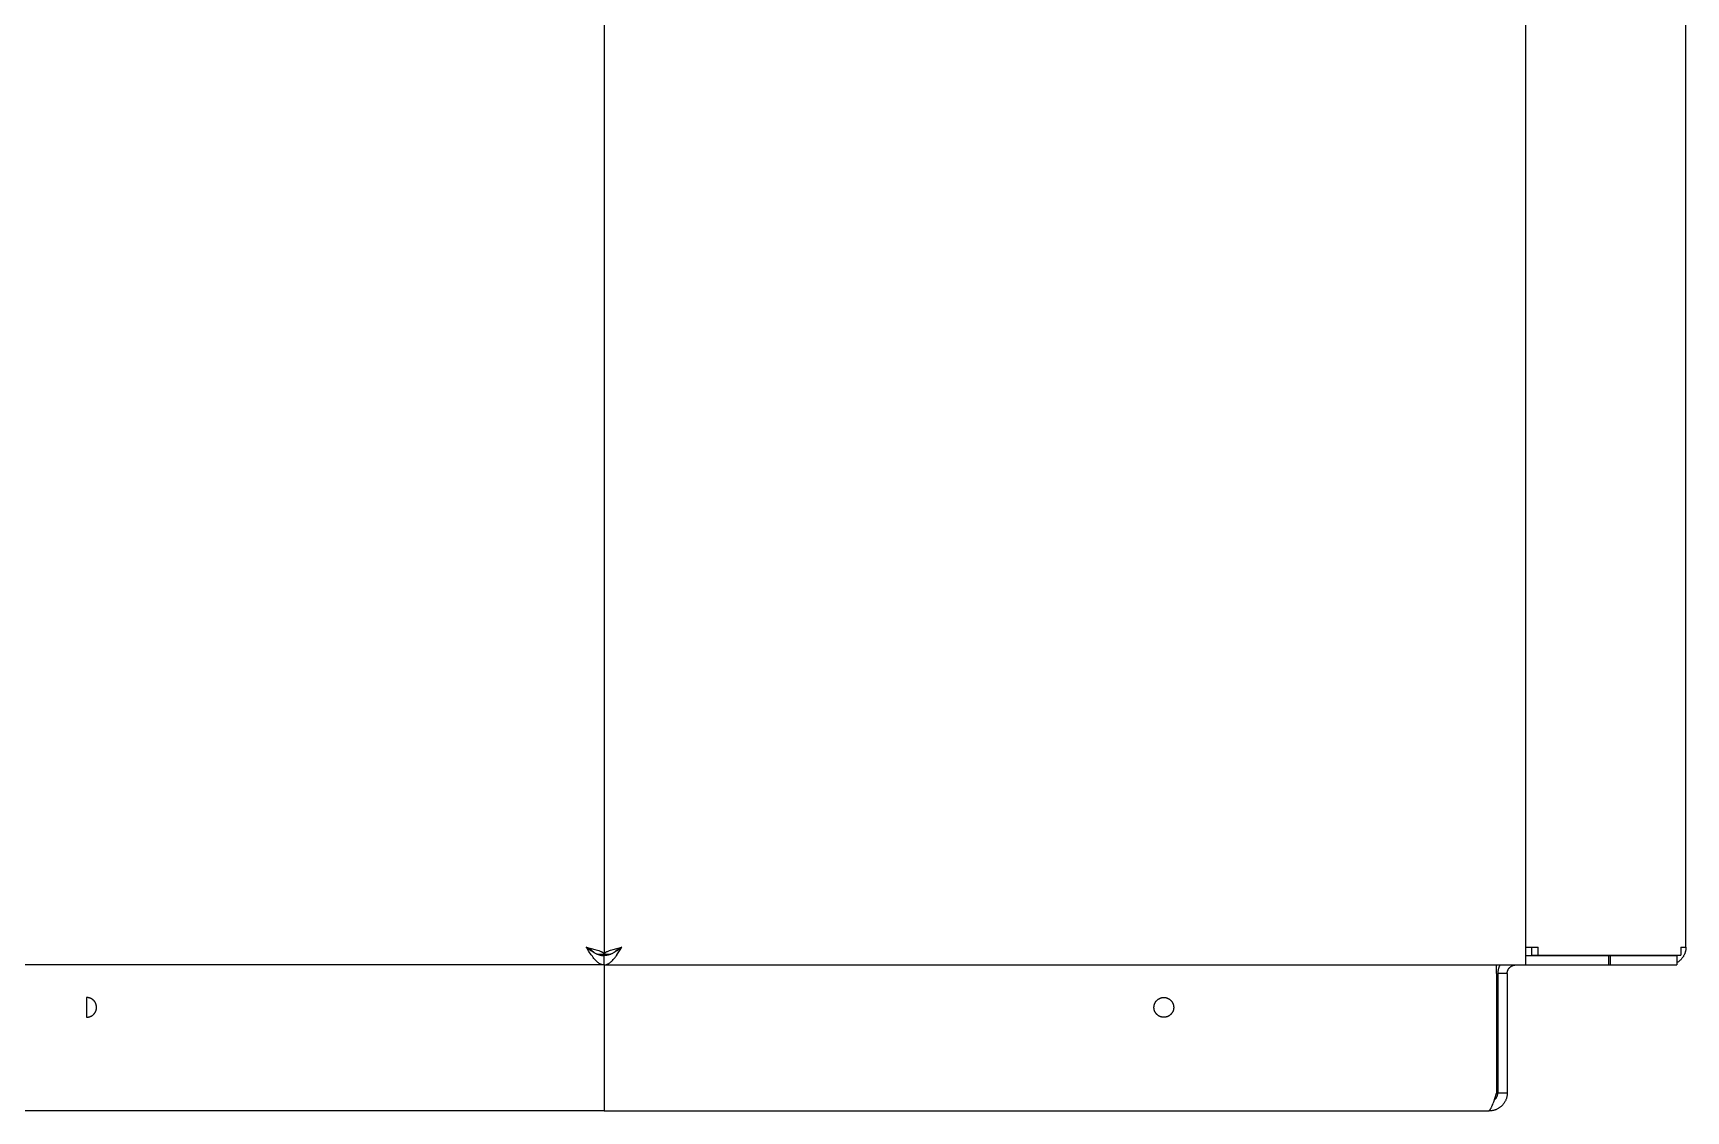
# Model space of a CAD drawing. Header units: millimetres. Extents: x -1246 to 2331, y -493 to 2006.
# Drawn here: x -30.5 to 320.9, y 1215.2 to 1444.2 of the extents above; entities that cross this region are included whole.
import ezdxf

# ---------------------------------------------------------------- set-up
doc = ezdxf.new("R2010")
doc.units = ezdxf.units.MM
doc.header["$MEASUREMENT"] = 0
doc.layers.add('Domyslna', color=7, linetype='Continuous', true_color=0x000000)
doc.layers.add('Utwórz2D linie widoczne', color=7, linetype='Continuous', true_color=0x000000)

msp = doc.modelspace()

# ---------------------------------------------------------------- linework, layer by layer
at = {"layer": 'Domyslna'}
msp.add_line((286.81, 1669.42), (286.81, 1250.02), dxfattribs=at)
at = {"layer": 'Utwórz2D linie widoczne'}
for p, q in [((90.91, 1670.88), (90.91, 1248.52)), ((320.91, 1250.02), (320.91, 1669.42)), ((87.11, 1250.02), (87.83, 1249.49)), ((87.11, 1250.02), (87.23, 1249.83)), ((87.28, 1249.94), (87.11, 1250.02)), ((87.11, 1250.02), (88.97, 1249.53)), ((87.7, 1249.1), (87.23, 1249.83)), ((87.45, 1249.85), (87.28, 1249.94)), ((87.62, 1249.76), (87.45, 1249.85)), ((87.78, 1249.67), (87.62, 1249.76)), ((88.18, 1248.39), (87.7, 1249.1)), ((87.93, 1249.57), (87.78, 1249.67)), ((87.83, 1249.49), (88.09, 1249.31)), ((88.09, 1249.46), (87.93, 1249.57)), ((88.24, 1249.35), (88.09, 1249.46)), ((88.09, 1249.31), (88.35, 1249.14)), ((88.18, 1248.39), (88.42, 1248.06)), ((88.38, 1249.24), (88.24, 1249.35)), ((88.35, 1249.14), (88.57, 1249)), ((88.53, 1249.12), (88.38, 1249.24)), ((88.59, 1247.84), (88.42, 1248.06)), ((88.66, 1248.99), (88.53, 1249.12)), ((88.57, 1249), (88.79, 1248.86)), ((88.76, 1247.62), (88.59, 1247.84)), ((88.8, 1248.86), (88.66, 1248.99)), ((88.94, 1247.41), (88.76, 1247.62)), ((88.79, 1248.86), (88.91, 1248.8)), ((88.91, 1248.8), (89.02, 1248.74)), ((88.97, 1249.53), (89.52, 1249.36)), ((89.02, 1248.74), (89.13, 1248.68)), ((89.13, 1248.68), (89.25, 1248.62)), ((89.25, 1248.62), (89.35, 1248.58)), ((89.35, 1248.58), (89.45, 1248.54)), ((89.45, 1248.54), (89.55, 1248.49)), ((89.5, 1248.52), (90.91, 1248.52)), ((89.52, 1249.36), (89.79, 1249.27)), ((89.55, 1248.49), (89.65, 1248.46)), ((89.65, 1248.46), (89.75, 1248.42)), ((89.75, 1248.42), (89.85, 1248.39)), ((89.79, 1249.27), (90.05, 1249.17)), ((89.85, 1248.39), (89.96, 1248.35)), ((89.96, 1248.35), (90.06, 1248.33)), ((90.05, 1249.17), (90.22, 1249.1)), ((90.06, 1248.33), (90.17, 1248.3)), ((90.17, 1248.3), (90.27, 1248.28)), ((90.22, 1249.1), (90.31, 1249.06)), ((90.27, 1248.28), (90.38, 1248.26)), ((90.31, 1249.06), (90.39, 1249.02)), ((90.38, 1248.26), (90.48, 1248.24)), ((90.39, 1249.02), (90.43, 1249)), ((90.43, 1249), (90.47, 1248.98)), ((90.47, 1248.98), (90.51, 1248.96)), ((90.48, 1248.24), (90.59, 1248.23)), ((90.51, 1248.96), (90.55, 1248.94)), ((90.55, 1248.94), (90.59, 1248.91)), ((90.59, 1248.91), (90.63, 1248.89)), ((90.59, 1248.23), (90.7, 1248.22)), ((90.63, 1248.89), (90.67, 1248.86)), ((90.67, 1248.86), (90.7, 1248.83)), ((90.7, 1248.83), (90.73, 1248.82)), ((90.7, 1248.22), (90.75, 1248.22)), ((90.73, 1248.82), (90.75, 1248.8)), ((90.75, 1248.8), (90.77, 1248.78)), ((90.75, 1248.22), (90.81, 1248.22)), ((90.77, 1248.78), (90.78, 1248.77)), ((90.78, 1248.77), (90.79, 1248.76)), ((90.79, 1248.76), (90.8, 1248.75)), ((90.8, 1248.75), (90.81, 1248.74)), ((90.81, 1248.74), (90.82, 1248.73)), ((90.81, 1248.22), (90.86, 1248.22)), ((90.82, 1248.73), (90.83, 1248.72)), ((90.83, 1248.72), (90.84, 1248.71)), ((90.84, 1248.71), (90.85, 1248.7)), ((90.85, 1248.7), (90.85, 1248.69)), ((90.85, 1248.69), (90.86, 1248.68)), ((90.86, 1248.68), (90.87, 1248.67)), ((90.86, 1248.22), (90.91, 1248.22)), ((90.87, 1248.67), (90.87, 1248.66)), ((90.87, 1248.66), (90.88, 1248.65)), ((90.88, 1248.65), (90.88, 1248.64)), ((90.88, 1248.64), (90.89, 1248.63)), ((90.89, 1248.63), (90.89, 1248.62)), ((90.89, 1248.62), (90.9, 1248.61)), ((90.9, 1248.61), (90.9, 1248.6)), ((90.9, 1248.6), (90.9, 1248.59)), ((90.9, 1248.59), (90.9, 1248.59)), ((90.9, 1248.59), (90.9, 1248.58)), ((90.9, 1248.58), (90.91, 1248.58)), ((90.91, 1248.58), (90.91, 1248.57)), ((90.91, 1248.57), (90.91, 1248.57)), ((90.91, 1248.57), (90.91, 1248.56)), ((90.91, 1248.56), (90.91, 1248.56)), ((90.91, 1248.56), (90.91, 1248.55)), ((90.91, 1248.55), (90.91, 1248.55)), ((90.91, 1248.55), (90.91, 1248.54)), ((90.91, 1248.54), (90.91, 1248.54)), ((90.91, 1248.54), (90.91, 1248.53)), ((90.91, 1248.53), (90.91, 1248.53)), ((90.91, 1248.53), (90.91, 1248.52)), ((90.91, 1248.52), (90.91, 1248.53)), ((90.91, 1248.53), (90.92, 1248.53)), ((90.91, 1248.52), (90.91, 1248.52)), ((90.91, 1248.52), (92.33, 1248.52)), ((90.91, 1248.52), (90.91, 1248.52)), ((90.91, 1246.22), (90.91, 1248.22)), ((90.97, 1248.22), (90.91, 1248.22)), ((90.92, 1248.58), (90.93, 1248.59)), ((90.92, 1248.57), (90.92, 1248.58)), ((90.92, 1248.58), (90.92, 1248.58)), ((90.92, 1248.56), (90.92, 1248.57)), ((90.92, 1248.57), (90.92, 1248.57)), ((90.92, 1248.55), (90.92, 1248.56)), ((90.92, 1248.56), (90.92, 1248.56)), ((90.92, 1248.54), (90.92, 1248.55)), ((90.92, 1248.55), (90.92, 1248.55)), ((90.92, 1248.53), (90.92, 1248.54)), ((90.92, 1248.54), (90.92, 1248.54)), ((90.93, 1248.61), (90.94, 1248.62)), ((90.93, 1248.6), (90.93, 1248.61)), ((90.93, 1248.59), (90.93, 1248.6)), ((90.93, 1248.59), (90.93, 1248.59)), ((90.94, 1248.63), (90.95, 1248.64)), ((90.94, 1248.62), (90.94, 1248.63)), ((90.95, 1248.65), (90.96, 1248.66)), ((90.95, 1248.64), (90.95, 1248.65)), ((90.96, 1248.67), (90.97, 1248.68)), ((90.96, 1248.66), (90.96, 1248.67)), ((90.97, 1248.69), (90.98, 1248.7)), ((90.97, 1248.68), (90.97, 1248.69)), ((91.02, 1248.22), (90.97, 1248.22)), ((90.98, 1248.7), (90.99, 1248.71)), ((90.99, 1248.71), (91, 1248.72)), ((91, 1248.72), (91.01, 1248.73)), ((91.01, 1248.73), (91.02, 1248.74)), ((91.02, 1248.74), (91.03, 1248.75)), ((91.08, 1248.22), (91.02, 1248.22)), ((91.03, 1248.75), (91.04, 1248.76)), ((91.04, 1248.76), (91.05, 1248.77)), ((91.05, 1248.77), (91.06, 1248.78)), ((91.06, 1248.78), (91.08, 1248.8)), ((91.08, 1248.8), (91.1, 1248.82)), ((91.13, 1248.22), (91.08, 1248.22)), ((91.1, 1248.82), (91.13, 1248.83)), ((91.13, 1248.83), (91.16, 1248.86)), ((91.24, 1248.23), (91.13, 1248.22)), ((91.16, 1248.86), (91.2, 1248.89)), ((91.2, 1248.89), (91.24, 1248.91)), ((91.24, 1248.91), (91.28, 1248.94)), ((91.35, 1248.24), (91.24, 1248.23)), ((91.28, 1248.94), (91.32, 1248.96)), ((91.32, 1248.96), (91.36, 1248.98)), ((91.45, 1248.26), (91.35, 1248.24)), ((91.36, 1248.98), (91.4, 1249)), ((91.4, 1249), (91.44, 1249.02)), ((91.44, 1249.02), (91.52, 1249.06)), ((91.56, 1248.28), (91.45, 1248.26)), ((91.52, 1249.06), (91.61, 1249.1)), ((91.66, 1248.3), (91.56, 1248.28)), ((91.61, 1249.1), (91.78, 1249.17)), ((91.77, 1248.33), (91.66, 1248.3)), ((91.87, 1248.35), (91.77, 1248.33)), ((91.78, 1249.17), (92.04, 1249.27)), ((91.98, 1248.39), (91.87, 1248.35)), ((92.08, 1248.42), (91.98, 1248.39)), ((92.04, 1249.27), (92.31, 1249.36)), ((92.18, 1248.46), (92.08, 1248.42)), ((92.28, 1248.49), (92.18, 1248.46)), ((92.38, 1248.54), (92.28, 1248.49)), ((92.31, 1249.36), (92.86, 1249.53)), ((92.48, 1248.58), (92.38, 1248.54)), ((92.58, 1248.62), (92.48, 1248.58)), ((92.69, 1248.68), (92.58, 1248.62)), ((92.81, 1248.74), (92.69, 1248.68)), ((92.92, 1248.8), (92.81, 1248.74)), ((92.86, 1249.53), (94.71, 1250.02)), ((92.88, 1247.41), (93.07, 1247.62)), ((93.04, 1248.86), (92.92, 1248.8)), ((93.03, 1248.86), (93.17, 1248.99)), ((93.26, 1249), (93.04, 1248.86)), ((93.07, 1247.62), (93.24, 1247.84)), ((93.17, 1248.99), (93.3, 1249.12)), ((93.24, 1247.84), (93.41, 1248.06)), ((93.48, 1249.14), (93.26, 1249)), ((93.3, 1249.12), (93.45, 1249.24)), ((93.65, 1248.39), (93.41, 1248.06)), ((93.45, 1249.24), (93.59, 1249.35)), ((93.74, 1249.31), (93.48, 1249.14)), ((93.59, 1249.35), (93.74, 1249.46)), ((93.65, 1248.39), (94.19, 1249.2)), ((93.74, 1249.46), (93.9, 1249.57)), ((94, 1249.49), (93.74, 1249.31)), ((93.9, 1249.57), (94.05, 1249.67)), ((94.71, 1250.02), (94, 1249.49)), ((94.05, 1249.67), (94.21, 1249.76)), ((94.19, 1249.2), (94.71, 1250.02)), ((94.21, 1249.76), (94.38, 1249.85)), ((94.38, 1249.85), (94.55, 1249.94)), ((94.55, 1249.94), (94.71, 1250.02)), ((286.81, 1250.02), (289.5, 1250.02)), ((286.81, 1250.02), (286.81, 1246.22)), ((286.81, 1248.22), (288.08, 1248.22)), ((288.08, 1250.02), (288.08, 1248.32)), ((288.08, 1248.32), (289.5, 1248.32)), ((288.08, 1248.22), (290.91, 1248.22)), ((289.5, 1248.32), (289.5, 1250.02)), ((289.5, 1248.32), (319.8, 1248.32)), ((290.91, 1248.22), (304.51, 1248.22)), ((304.51, 1246.22), (304.51, 1248.22)), ((304.51, 1248.22), (304.79, 1248.22)), ((304.79, 1248.22), (318.38, 1248.22)), ((304.79, 1248.22), (304.79, 1246.22)), ((317.27, 1248.22), (317.33, 1248.23)), ((317.33, 1248.23), (317.38, 1248.24)), ((317.38, 1248.24), (317.44, 1248.24)), ((317.44, 1248.24), (317.49, 1248.26)), ((317.49, 1248.26), (317.54, 1248.27)), ((317.54, 1248.27), (317.6, 1248.28)), ((317.6, 1248.28), (317.65, 1248.3)), ((317.65, 1248.3), (317.7, 1248.32)), ((318.38, 1248.22), (318.97, 1248.22)), ((318.97, 1248.22), (318.97, 1246.22)), ((319.8, 1250.02), (319.8, 1248.32)), ((319.8, 1250.02), (320.91, 1250.02)), ((319.97, 1247.52), (319.89, 1247.42)), ((320.06, 1247.61), (319.97, 1247.52)), ((320.14, 1247.72), (320.06, 1247.61)), ((320.21, 1247.82), (320.14, 1247.72)), ((320.29, 1247.93), (320.21, 1247.82)), ((320.36, 1248.04), (320.29, 1247.93)), ((320.42, 1248.15), (320.36, 1248.04)), ((320.48, 1248.27), (320.42, 1248.15)), ((320.54, 1248.38), (320.48, 1248.27)), ((320.6, 1248.5), (320.54, 1248.38)), ((320.65, 1248.62), (320.6, 1248.5)), ((320.69, 1248.74), (320.65, 1248.62)), ((320.73, 1248.86), (320.69, 1248.74)), ((320.77, 1248.99), (320.73, 1248.86)), ((320.8, 1249.11), (320.77, 1248.99)), ((320.83, 1249.24), (320.8, 1249.11)), ((320.86, 1249.37), (320.83, 1249.24)), ((320.88, 1249.5), (320.86, 1249.37)), ((320.89, 1249.63), (320.88, 1249.5)), ((320.9, 1249.76), (320.89, 1249.63)), ((320.91, 1249.89), (320.9, 1249.76)), ((320.91, 1250.02), (320.91, 1249.89)), ((-19.09, 1246.22), (-129.09, 1246.22)), ((90.91, 1246.22), (-19.09, 1246.22)), ((89.13, 1247.2), (88.94, 1247.41)), ((89.13, 1247.2), (89.37, 1246.96)), ((89.45, 1246.89), (89.37, 1246.96)), ((89.53, 1246.82), (89.45, 1246.89)), ((89.62, 1246.75), (89.53, 1246.82)), ((89.71, 1246.68), (89.62, 1246.75)), ((89.8, 1246.61), (89.71, 1246.68)), ((89.89, 1246.55), (89.8, 1246.61)), ((89.99, 1246.49), (89.89, 1246.55)), ((90.08, 1246.44), (89.99, 1246.49)), ((90.08, 1246.44), (90.14, 1246.41)), ((90.14, 1246.41), (90.2, 1246.38)), ((90.2, 1246.38), (90.26, 1246.35)), ((90.26, 1246.35), (90.32, 1246.33)), ((90.37, 1246.31), (90.32, 1246.33)), ((90.42, 1246.29), (90.37, 1246.31)), ((90.48, 1246.28), (90.42, 1246.29)), ((90.53, 1246.26), (90.48, 1246.28)), ((90.58, 1246.25), (90.53, 1246.26)), ((90.64, 1246.24), (90.58, 1246.25)), ((90.69, 1246.23), (90.64, 1246.24)), ((90.75, 1246.22), (90.69, 1246.23)), ((90.8, 1246.22), (90.75, 1246.22)), ((90.86, 1246.22), (90.8, 1246.22)), ((90.91, 1246.22), (90.86, 1246.22)), ((90.91, 1246.22), (90.91, 1244.42)), ((90.91, 1246.22), (286.81, 1246.22)), ((90.91, 1246.22), (90.97, 1246.22)), ((90.91, 1244.42), (90.91, 1219.02)), ((90.97, 1246.22), (91.03, 1246.22)), ((91.03, 1246.22), (91.08, 1246.22)), ((91.08, 1246.22), (91.14, 1246.23)), ((91.14, 1246.23), (91.19, 1246.24)), ((91.19, 1246.24), (91.24, 1246.25)), ((91.24, 1246.25), (91.3, 1246.26)), ((91.3, 1246.26), (91.35, 1246.28)), ((91.35, 1246.28), (91.41, 1246.29)), ((91.41, 1246.29), (91.46, 1246.31)), ((91.46, 1246.31), (91.51, 1246.33)), ((91.57, 1246.35), (91.51, 1246.33)), ((91.63, 1246.38), (91.57, 1246.35)), ((91.69, 1246.41), (91.63, 1246.38)), ((91.75, 1246.44), (91.69, 1246.41)), ((91.75, 1246.44), (91.84, 1246.49)), ((91.84, 1246.49), (91.94, 1246.55)), ((91.94, 1246.55), (92.03, 1246.61)), ((92.03, 1246.61), (92.12, 1246.68)), ((92.12, 1246.68), (92.21, 1246.75)), ((92.21, 1246.75), (92.3, 1246.82)), ((92.3, 1246.82), (92.38, 1246.89)), ((92.38, 1246.89), (92.46, 1246.96)), ((92.7, 1247.2), (92.46, 1246.96)), ((92.7, 1247.2), (92.88, 1247.41)), ((280.63, 1244.42), (280.63, 1246.22)), ((280.7, 1244.42), (280.63, 1244.42)), ((280.7, 1219.02), (280.7, 1244.42)), ((280.92, 1244.67), (280.91, 1244.54)), ((280.91, 1244.54), (280.91, 1244.42)), ((280.91, 1244.42), (280.91, 1219.02)), ((282.91, 1244.42), (280.91, 1244.42)), ((280.93, 1244.79), (280.92, 1244.67)), ((280.94, 1244.91), (280.93, 1244.79)), ((280.96, 1245.04), (280.94, 1244.91)), ((280.99, 1245.16), (280.96, 1245.04)), ((281.01, 1245.28), (280.99, 1245.16)), ((281.04, 1245.4), (281.01, 1245.28)), ((281.08, 1245.52), (281.04, 1245.4)), ((281.12, 1245.64), (281.08, 1245.52)), ((281.16, 1245.76), (281.12, 1245.64)), ((281.2, 1245.88), (281.16, 1245.76)), ((281.25, 1245.99), (281.2, 1245.88)), ((281.31, 1246.11), (281.25, 1245.99)), ((281.37, 1246.22), (281.31, 1246.11)), ((282.91, 1244.48), (282.92, 1244.54)), ((282.91, 1244.42), (282.91, 1244.48)), ((282.91, 1244.42), (282.91, 1219.02)), ((282.92, 1244.6), (282.93, 1244.66)), ((282.92, 1244.54), (282.92, 1244.6)), ((282.93, 1244.66), (282.94, 1244.72)), ((282.94, 1244.72), (282.95, 1244.78)), ((282.95, 1244.78), (282.96, 1244.84)), ((282.96, 1244.84), (282.98, 1244.9)), ((282.98, 1244.9), (283, 1244.96)), ((283, 1244.96), (283.02, 1245.02)), ((283.02, 1245.02), (283.04, 1245.08)), ((283.04, 1245.08), (283.06, 1245.14)), ((283.06, 1245.14), (283.09, 1245.19)), ((283.09, 1245.19), (283.12, 1245.25)), ((283.12, 1245.25), (283.15, 1245.3)), ((283.15, 1245.3), (283.18, 1245.36)), ((283.18, 1245.36), (283.21, 1245.41)), ((283.21, 1245.41), (283.25, 1245.46)), ((283.25, 1245.46), (283.28, 1245.51)), ((283.28, 1245.51), (283.32, 1245.56)), ((283.32, 1245.56), (283.36, 1245.61)), ((283.36, 1245.61), (283.4, 1245.65)), ((283.4, 1245.65), (283.45, 1245.7)), ((283.45, 1245.7), (283.49, 1245.74)), ((283.49, 1245.74), (283.54, 1245.78)), ((283.54, 1245.78), (283.59, 1245.82)), ((283.59, 1245.82), (283.64, 1245.86)), ((283.64, 1245.86), (283.69, 1245.89)), ((283.69, 1245.89), (283.74, 1245.93)), ((283.74, 1245.93), (283.79, 1245.96)), ((283.79, 1245.96), (283.84, 1245.99)), ((283.84, 1245.99), (283.9, 1246.02)), ((283.9, 1246.02), (283.95, 1246.05)), ((283.95, 1246.05), (284.01, 1246.07)), ((284.01, 1246.07), (284.07, 1246.1)), ((284.07, 1246.1), (284.13, 1246.12)), ((284.13, 1246.12), (284.19, 1246.14)), ((284.19, 1246.14), (284.25, 1246.15)), ((284.25, 1246.15), (284.31, 1246.17)), ((284.31, 1246.17), (284.37, 1246.18)), ((284.37, 1246.18), (284.43, 1246.19)), ((284.43, 1246.19), (284.49, 1246.2)), ((284.49, 1246.2), (284.55, 1246.21)), ((286.81, 1246.22), (288.08, 1246.22)), ((288.08, 1246.22), (290.91, 1246.22)), ((290.91, 1246.22), (304.51, 1246.22)), ((304.51, 1246.22), (304.79, 1246.22)), ((304.79, 1246.22), (318.38, 1246.22)), ((318.38, 1246.22), (318.97, 1246.22)), ((319.08, 1246.77), (318.97, 1246.7)), ((319.19, 1246.84), (319.08, 1246.77)), ((319.3, 1246.91), (319.19, 1246.84)), ((319.4, 1246.98), (319.3, 1246.91)), ((319.51, 1247.07), (319.4, 1246.98)), ((319.61, 1247.15), (319.51, 1247.07)), ((319.7, 1247.24), (319.61, 1247.15)), ((319.8, 1247.33), (319.7, 1247.24)), ((319.89, 1247.42), (319.8, 1247.33)), ((-19.01, 1239.31), (-19.09, 1239.32)), ((-19.09, 1239.32), (-19.09, 1235.12)), ((-18.94, 1239.31), (-19.01, 1239.31)), ((-18.87, 1239.3), (-18.94, 1239.31)), ((-18.8, 1239.3), (-18.87, 1239.3)), ((-18.73, 1239.28), (-18.8, 1239.3)), ((-18.66, 1239.27), (-18.73, 1239.28)), ((-18.59, 1239.26), (-18.66, 1239.27)), ((-18.52, 1239.24), (-18.59, 1239.26)), ((-18.45, 1239.22), (-18.52, 1239.24)), ((-18.38, 1239.19), (-18.45, 1239.22)), ((-18.31, 1239.17), (-18.38, 1239.19)), ((-18.25, 1239.14), (-18.31, 1239.17)), ((-18.18, 1239.11), (-18.25, 1239.14)), ((-18.12, 1239.08), (-18.18, 1239.11)), ((-18.06, 1239.05), (-18.12, 1239.08)), ((-17.99, 1239.01), (-18.06, 1239.05)), ((-17.93, 1238.97), (-17.99, 1239.01)), ((-17.87, 1238.93), (-17.93, 1238.97)), ((-17.82, 1238.89), (-17.87, 1238.93)), ((-17.76, 1238.84), (-17.82, 1238.89)), ((-17.71, 1238.8), (-17.76, 1238.84)), ((-17.65, 1238.75), (-17.71, 1238.8)), ((-17.6, 1238.7), (-17.65, 1238.75)), ((-17.55, 1238.65), (-17.6, 1238.7)), ((-17.5, 1238.6), (-17.55, 1238.65)), ((-17.46, 1238.54), (-17.5, 1238.6)), ((-17.41, 1238.48), (-17.46, 1238.54)), ((-17.37, 1238.43), (-17.41, 1238.48)), ((-17.33, 1238.37), (-17.37, 1238.43)), ((-17.29, 1238.31), (-17.33, 1238.37)), ((-17.25, 1238.24), (-17.29, 1238.31)), ((-17.22, 1238.18), (-17.25, 1238.24)), ((-17.19, 1238.12), (-17.22, 1238.18)), ((-17.16, 1238.05), (-17.19, 1238.12)), ((-17.13, 1237.99), (-17.16, 1238.05)), ((-17.11, 1237.92), (-17.13, 1237.99)), ((-17.08, 1237.85), (-17.11, 1237.92)), ((-17.06, 1237.78), (-17.08, 1237.85)), ((-17.05, 1237.71), (-17.06, 1237.78)), ((-17.03, 1237.64), (-17.05, 1237.71)), ((-17.02, 1237.57), (-17.03, 1237.64)), ((-17, 1237.5), (-17.02, 1237.57)), ((-17.02, 1236.86), (-17, 1236.93)), ((-17, 1237.43), (-17, 1237.5)), ((-16.99, 1237.36), (-17, 1237.43)), ((-17, 1237), (-16.99, 1237.07)), ((-17, 1236.93), (-17, 1237)), ((-16.99, 1237.29), (-16.99, 1237.36)), ((-16.99, 1237.22), (-16.99, 1237.29)), ((-16.99, 1237.14), (-16.99, 1237.22)), ((-16.99, 1237.07), (-16.99, 1237.14)), ((207.81, 1237.22), (207.82, 1237.29)), ((207.82, 1237.14), (207.81, 1237.22)), ((207.82, 1237.36), (207.83, 1237.43)), ((207.82, 1237.29), (207.82, 1237.36)), ((207.82, 1237.07), (207.82, 1237.14)), ((207.83, 1237), (207.82, 1237.07)), ((207.83, 1237.5), (207.85, 1237.58)), ((207.83, 1237.43), (207.83, 1237.5)), ((207.83, 1236.93), (207.83, 1237)), ((207.85, 1236.85), (207.83, 1236.93)), ((207.85, 1237.58), (207.86, 1237.65)), ((207.86, 1237.65), (207.88, 1237.72)), ((207.88, 1237.72), (207.89, 1237.79)), ((207.89, 1237.79), (207.92, 1237.86)), ((207.92, 1237.86), (207.94, 1237.93)), ((207.94, 1237.93), (207.96, 1237.99)), ((207.96, 1237.99), (207.99, 1238.06)), ((207.99, 1238.06), (208.02, 1238.13)), ((208.02, 1238.13), (208.06, 1238.19)), ((208.06, 1238.19), (208.09, 1238.25)), ((208.09, 1238.25), (208.13, 1238.32)), ((208.13, 1238.32), (208.17, 1238.38)), ((208.17, 1238.38), (208.21, 1238.44)), ((208.21, 1238.44), (208.25, 1238.5)), ((208.25, 1238.5), (208.3, 1238.55)), ((208.3, 1238.55), (208.34, 1238.61)), ((208.34, 1238.61), (208.39, 1238.66)), ((208.39, 1238.66), (208.44, 1238.71)), ((208.44, 1238.71), (208.5, 1238.76)), ((208.5, 1238.76), (208.55, 1238.81)), ((208.55, 1238.81), (208.61, 1238.86)), ((208.61, 1238.86), (208.66, 1238.9)), ((208.66, 1238.9), (208.72, 1238.94)), ((208.72, 1238.94), (208.78, 1238.98)), ((208.78, 1238.98), (208.84, 1239.02)), ((208.84, 1239.02), (208.91, 1239.06)), ((208.91, 1239.06), (208.97, 1239.09)), ((208.97, 1239.09), (209.04, 1239.12)), ((209.04, 1239.12), (209.1, 1239.15)), ((209.1, 1239.15), (209.17, 1239.18)), ((209.17, 1239.18), (209.24, 1239.2)), ((209.24, 1239.2), (209.31, 1239.23)), ((209.31, 1239.23), (209.38, 1239.25)), ((209.38, 1239.25), (209.45, 1239.26)), ((209.45, 1239.26), (209.52, 1239.28)), ((209.52, 1239.28), (209.59, 1239.29)), ((209.59, 1239.29), (209.66, 1239.3)), ((209.66, 1239.3), (209.73, 1239.31)), ((209.73, 1239.31), (209.81, 1239.31)), ((209.81, 1239.31), (209.88, 1239.31)), ((209.88, 1239.31), (209.95, 1239.31)), ((209.95, 1239.31), (210.02, 1239.31)), ((210.02, 1239.31), (210.1, 1239.31)), ((210.1, 1239.31), (210.17, 1239.3)), ((210.17, 1239.3), (210.24, 1239.29)), ((210.24, 1239.29), (210.31, 1239.28)), ((210.31, 1239.28), (210.38, 1239.26)), ((210.38, 1239.26), (210.45, 1239.25)), ((210.45, 1239.25), (210.52, 1239.23)), ((210.52, 1239.23), (210.59, 1239.2)), ((210.59, 1239.2), (210.66, 1239.18)), ((210.66, 1239.18), (210.73, 1239.15)), ((210.73, 1239.15), (210.79, 1239.12)), ((210.79, 1239.12), (210.86, 1239.09)), ((210.86, 1239.09), (210.92, 1239.06)), ((210.92, 1239.06), (210.99, 1239.02)), ((210.99, 1239.02), (211.05, 1238.98)), ((211.05, 1238.98), (211.11, 1238.94)), ((211.11, 1238.94), (211.17, 1238.9)), ((211.17, 1238.9), (211.22, 1238.86)), ((211.22, 1238.86), (211.28, 1238.81)), ((211.28, 1238.81), (211.33, 1238.76)), ((211.33, 1238.76), (211.39, 1238.71)), ((211.39, 1238.71), (211.44, 1238.66)), ((211.44, 1238.66), (211.49, 1238.61)), ((211.49, 1238.61), (211.53, 1238.55)), ((211.53, 1238.55), (211.58, 1238.5)), ((211.58, 1238.5), (211.62, 1238.44)), ((211.62, 1238.44), (211.66, 1238.38)), ((211.66, 1238.38), (211.7, 1238.32)), ((211.7, 1238.32), (211.74, 1238.25)), ((211.74, 1238.25), (211.77, 1238.19)), ((211.77, 1238.19), (211.81, 1238.13)), ((211.81, 1238.13), (211.84, 1238.06)), ((211.84, 1238.06), (211.87, 1237.99)), ((211.87, 1237.99), (211.89, 1237.93)), ((211.89, 1237.93), (211.91, 1237.86)), ((211.91, 1237.86), (211.94, 1237.79)), ((211.94, 1237.79), (211.95, 1237.72)), ((211.95, 1237.72), (211.97, 1237.65)), ((211.97, 1237.65), (211.98, 1237.58)), ((211.98, 1237.58), (211.99, 1237.5)), ((211.99, 1236.93), (211.98, 1236.85)), ((211.99, 1237.5), (212, 1237.43)), ((212, 1237), (211.99, 1236.93)), ((212, 1237.43), (212.01, 1237.36)), ((212.01, 1237.07), (212, 1237)), ((212.01, 1237.36), (212.01, 1237.29)), ((212.01, 1237.29), (212.01, 1237.22)), ((212.01, 1237.22), (212.01, 1237.14)), ((212.01, 1237.14), (212.01, 1237.07)), ((-19.09, 1235.12), (-19.01, 1235.12)), ((-19.01, 1235.12), (-18.94, 1235.12)), ((-18.94, 1235.12), (-18.87, 1235.13)), ((-18.87, 1235.13), (-18.8, 1235.13)), ((-18.8, 1235.13), (-18.73, 1235.15)), ((-18.73, 1235.15), (-18.66, 1235.16)), ((-18.66, 1235.16), (-18.59, 1235.17)), ((-18.59, 1235.17), (-18.52, 1235.19)), ((-18.52, 1235.19), (-18.45, 1235.21)), ((-18.45, 1235.21), (-18.38, 1235.24)), ((-18.38, 1235.24), (-18.31, 1235.26)), ((-18.31, 1235.26), (-18.25, 1235.29)), ((-18.25, 1235.29), (-18.18, 1235.32)), ((-18.18, 1235.32), (-18.12, 1235.35)), ((-18.12, 1235.35), (-18.06, 1235.38)), ((-18.06, 1235.38), (-17.99, 1235.42)), ((-17.99, 1235.42), (-17.93, 1235.46)), ((-17.93, 1235.46), (-17.87, 1235.5)), ((-17.87, 1235.5), (-17.82, 1235.54)), ((-17.82, 1235.54), (-17.76, 1235.59)), ((-17.76, 1235.59), (-17.71, 1235.63)), ((-17.71, 1235.63), (-17.65, 1235.68)), ((-17.65, 1235.68), (-17.6, 1235.73)), ((-17.6, 1235.73), (-17.55, 1235.78)), ((-17.55, 1235.78), (-17.5, 1235.83)), ((-17.5, 1235.83), (-17.46, 1235.89)), ((-17.46, 1235.89), (-17.41, 1235.95)), ((-17.41, 1235.95), (-17.37, 1236)), ((-17.37, 1236), (-17.33, 1236.06)), ((-17.33, 1236.06), (-17.29, 1236.12)), ((-17.29, 1236.12), (-17.25, 1236.19)), ((-17.25, 1236.19), (-17.22, 1236.25)), ((-17.22, 1236.25), (-17.19, 1236.31)), ((-17.19, 1236.31), (-17.16, 1236.38)), ((-17.16, 1236.38), (-17.13, 1236.44)), ((-17.13, 1236.44), (-17.11, 1236.51)), ((-17.11, 1236.51), (-17.08, 1236.58)), ((-17.08, 1236.58), (-17.06, 1236.65)), ((-17.06, 1236.65), (-17.05, 1236.72)), ((-17.05, 1236.72), (-17.03, 1236.79)), ((-17.03, 1236.79), (-17.02, 1236.86)), ((207.86, 1236.78), (207.85, 1236.85)), ((207.88, 1236.71), (207.86, 1236.78)), ((207.89, 1236.64), (207.88, 1236.71)), ((207.92, 1236.57), (207.89, 1236.64)), ((207.94, 1236.5), (207.92, 1236.57)), ((207.96, 1236.44), (207.94, 1236.5)), ((207.99, 1236.37), (207.96, 1236.44)), ((208.02, 1236.3), (207.99, 1236.37)), ((208.06, 1236.24), (208.02, 1236.3)), ((208.09, 1236.18), (208.06, 1236.24)), ((208.13, 1236.11), (208.09, 1236.18)), ((208.17, 1236.05), (208.13, 1236.11)), ((208.21, 1235.99), (208.17, 1236.05)), ((208.25, 1235.93), (208.21, 1235.99)), ((208.3, 1235.88), (208.25, 1235.93)), ((208.34, 1235.82), (208.3, 1235.88)), ((208.39, 1235.77), (208.34, 1235.82)), ((208.44, 1235.72), (208.39, 1235.77)), ((208.5, 1235.67), (208.44, 1235.72)), ((208.55, 1235.62), (208.5, 1235.67)), ((208.61, 1235.57), (208.55, 1235.62)), ((208.66, 1235.53), (208.61, 1235.57)), ((208.72, 1235.49), (208.66, 1235.53)), ((208.78, 1235.45), (208.72, 1235.49)), ((208.84, 1235.41), (208.78, 1235.45)), ((208.91, 1235.37), (208.84, 1235.41)), ((208.97, 1235.34), (208.91, 1235.37)), ((209.04, 1235.31), (208.97, 1235.34)), ((209.1, 1235.28), (209.04, 1235.31)), ((209.17, 1235.25), (209.1, 1235.28)), ((209.24, 1235.23), (209.17, 1235.25)), ((209.31, 1235.2), (209.24, 1235.23)), ((209.38, 1235.19), (209.31, 1235.2)), ((209.45, 1235.17), (209.38, 1235.19)), ((209.52, 1235.15), (209.45, 1235.17)), ((209.59, 1235.14), (209.52, 1235.15)), ((209.66, 1235.13), (209.59, 1235.14)), ((209.73, 1235.12), (209.66, 1235.13)), ((209.81, 1235.12), (209.73, 1235.12)), ((209.88, 1235.12), (209.81, 1235.12)), ((209.95, 1235.12), (209.88, 1235.12)), ((210.02, 1235.12), (209.95, 1235.12)), ((210.1, 1235.12), (210.02, 1235.12)), ((210.17, 1235.13), (210.1, 1235.12)), ((210.24, 1235.14), (210.17, 1235.13)), ((210.31, 1235.15), (210.24, 1235.14)), ((210.38, 1235.17), (210.31, 1235.15)), ((210.45, 1235.19), (210.38, 1235.17)), ((210.52, 1235.2), (210.45, 1235.19)), ((210.59, 1235.23), (210.52, 1235.2)), ((210.66, 1235.25), (210.59, 1235.23)), ((210.73, 1235.28), (210.66, 1235.25)), ((210.79, 1235.31), (210.73, 1235.28)), ((210.86, 1235.34), (210.79, 1235.31)), ((210.92, 1235.37), (210.86, 1235.34)), ((210.99, 1235.41), (210.92, 1235.37)), ((211.05, 1235.45), (210.99, 1235.41)), ((211.11, 1235.49), (211.05, 1235.45)), ((211.17, 1235.53), (211.11, 1235.49)), ((211.22, 1235.57), (211.17, 1235.53)), ((211.28, 1235.62), (211.22, 1235.57)), ((211.33, 1235.67), (211.28, 1235.62)), ((211.39, 1235.72), (211.33, 1235.67)), ((211.44, 1235.77), (211.39, 1235.72)), ((211.49, 1235.82), (211.44, 1235.77)), ((211.53, 1235.88), (211.49, 1235.82)), ((211.58, 1235.93), (211.53, 1235.88)), ((211.62, 1235.99), (211.58, 1235.93)), ((211.66, 1236.05), (211.62, 1235.99)), ((211.7, 1236.11), (211.66, 1236.05)), ((211.74, 1236.18), (211.7, 1236.11)), ((211.77, 1236.24), (211.74, 1236.18)), ((211.81, 1236.3), (211.77, 1236.24)), ((211.84, 1236.37), (211.81, 1236.3)), ((211.87, 1236.44), (211.84, 1236.37)), ((211.89, 1236.5), (211.87, 1236.44)), ((211.91, 1236.57), (211.89, 1236.5)), ((211.94, 1236.64), (211.91, 1236.57)), ((211.95, 1236.71), (211.94, 1236.64)), ((211.97, 1236.78), (211.95, 1236.71)), ((211.98, 1236.85), (211.97, 1236.78)), ((90.91, 1219.02), (90.91, 1215.22)), ((279.44, 1215.74), (279.49, 1215.82)), ((279.49, 1215.82), (279.53, 1215.9)), ((279.53, 1215.9), (279.57, 1215.99)), ((279.57, 1215.99), (279.62, 1216.08)), ((279.62, 1216.08), (279.68, 1216.21)), ((279.68, 1216.21), (279.73, 1216.34)), ((279.73, 1216.34), (279.84, 1216.61)), ((279.84, 1216.61), (279.95, 1216.88)), ((279.95, 1216.88), (280.04, 1217.16)), ((280.04, 1217.16), (280.35, 1218.08)), ((280.18, 1217.57), (280.23, 1217.6)), ((280.23, 1217.6), (280.28, 1217.64)), ((280.28, 1217.64), (280.33, 1217.69)), ((280.33, 1217.69), (280.37, 1217.73)), ((280.35, 1218.08), (280.63, 1219.02)), ((280.37, 1217.73), (280.41, 1217.77)), ((280.41, 1217.77), (280.46, 1217.82)), ((280.46, 1217.82), (280.5, 1217.87)), ((280.5, 1217.87), (280.54, 1217.91)), ((280.54, 1217.91), (280.57, 1217.96)), ((280.57, 1217.96), (280.61, 1218.02)), ((280.61, 1218.02), (280.64, 1218.07)), ((280.63, 1219.02), (280.7, 1219.02)), ((280.64, 1218.07), (280.67, 1218.12)), ((280.67, 1218.12), (280.7, 1218.18)), ((280.7, 1218.18), (280.73, 1218.23)), ((280.73, 1218.23), (280.76, 1218.29)), ((280.76, 1218.29), (280.78, 1218.35)), ((280.78, 1218.35), (280.8, 1218.4)), ((280.8, 1218.4), (280.82, 1218.46)), ((280.82, 1218.46), (280.84, 1218.52)), ((280.84, 1218.52), (280.86, 1218.58)), ((280.86, 1218.58), (280.87, 1218.64)), ((280.87, 1218.64), (280.88, 1218.71)), ((280.88, 1218.71), (280.89, 1218.77)), ((280.89, 1218.77), (280.9, 1218.83)), ((280.9, 1218.83), (280.91, 1218.89)), ((280.91, 1218.95), (280.91, 1219.02)), ((282.91, 1219.02), (280.91, 1219.02)), ((280.91, 1218.89), (280.91, 1218.95)), ((281.2, 1215.84), (281.09, 1215.77)), ((281.3, 1215.91), (281.2, 1215.84)), ((281.41, 1215.99), (281.3, 1215.91)), ((281.51, 1216.07), (281.41, 1215.99)), ((281.61, 1216.15), (281.51, 1216.07)), ((281.71, 1216.24), (281.61, 1216.15)), ((281.8, 1216.33), (281.71, 1216.24)), ((281.89, 1216.42), (281.8, 1216.33)), ((281.98, 1216.52), (281.89, 1216.42)), ((282.06, 1216.62), (281.98, 1216.52)), ((282.14, 1216.72), (282.06, 1216.62)), ((282.22, 1216.82), (282.14, 1216.72)), ((282.29, 1216.93), (282.22, 1216.82)), ((282.36, 1217.04), (282.29, 1216.93)), ((282.42, 1217.15), (282.36, 1217.04)), ((282.49, 1217.27), (282.42, 1217.15)), ((282.54, 1217.38), (282.49, 1217.27)), ((282.6, 1217.5), (282.54, 1217.38)), ((282.65, 1217.62), (282.6, 1217.5)), ((282.69, 1217.74), (282.65, 1217.62)), ((282.73, 1217.87), (282.69, 1217.74)), ((282.77, 1217.99), (282.73, 1217.87)), ((282.8, 1218.12), (282.77, 1217.99)), ((282.83, 1218.24), (282.8, 1218.12)), ((282.86, 1218.37), (282.83, 1218.24)), ((282.88, 1218.5), (282.86, 1218.37)), ((282.89, 1218.63), (282.88, 1218.5)), ((282.9, 1218.76), (282.89, 1218.63)), ((282.91, 1218.89), (282.9, 1218.76)), ((282.91, 1219.02), (282.91, 1218.89)), ((-19.09, 1215.22), (-129.09, 1215.22)), ((90.91, 1215.22), (-19.09, 1215.22)), ((90.91, 1215.22), (278.83, 1215.22)), ((278.83, 1215.22), (279.11, 1215.22)), ((278.83, 1215.22), (278.83, 1215.22)), ((278.83, 1215.22), (278.84, 1215.22)), ((278.84, 1215.22), (278.85, 1215.22)), ((278.85, 1215.22), (278.87, 1215.22)), ((278.87, 1215.22), (278.88, 1215.22)), ((278.88, 1215.22), (278.89, 1215.22)), ((278.89, 1215.22), (278.9, 1215.22)), ((278.9, 1215.22), (278.92, 1215.23)), ((278.92, 1215.23), (278.93, 1215.23)), ((278.93, 1215.23), (278.94, 1215.23)), ((278.94, 1215.23), (278.95, 1215.24)), ((278.95, 1215.24), (278.96, 1215.24)), ((278.96, 1215.24), (278.98, 1215.25)), ((278.98, 1215.25), (278.99, 1215.25)), ((278.99, 1215.25), (279, 1215.26)), ((279, 1215.26), (279.01, 1215.26)), ((279.01, 1215.26), (279.02, 1215.27)), ((279.02, 1215.27), (279.03, 1215.27)), ((279.03, 1215.27), (279.05, 1215.28)), ((279.05, 1215.28), (279.06, 1215.29)), ((279.06, 1215.29), (279.07, 1215.3)), ((279.07, 1215.3), (279.09, 1215.31)), ((279.09, 1215.31), (279.1, 1215.32)), ((279.1, 1215.32), (279.11, 1215.33)), ((279.11, 1215.33), (279.12, 1215.34)), ((279.11, 1215.22), (279.11, 1215.33)), ((279.24, 1215.22), (279.11, 1215.22)), ((279.12, 1215.34), (279.13, 1215.35)), ((279.13, 1215.35), (279.15, 1215.36)), ((279.15, 1215.36), (279.17, 1215.38)), ((279.17, 1215.38), (279.19, 1215.4)), ((279.19, 1215.4), (279.21, 1215.43)), ((279.21, 1215.43), (279.24, 1215.46)), ((279.24, 1215.46), (279.27, 1215.5)), ((279.37, 1215.22), (279.24, 1215.22)), ((279.27, 1215.5), (279.3, 1215.54)), ((279.3, 1215.54), (279.33, 1215.58)), ((279.33, 1215.58), (279.36, 1215.61)), ((279.36, 1215.61), (279.39, 1215.65)), ((279.5, 1215.23), (279.37, 1215.22)), ((279.39, 1215.65), (279.41, 1215.7)), ((279.41, 1215.7), (279.44, 1215.74)), ((279.63, 1215.25), (279.5, 1215.23)), ((279.76, 1215.27), (279.63, 1215.25)), ((279.88, 1215.29), (279.76, 1215.27)), ((280.01, 1215.32), (279.88, 1215.29)), ((280.14, 1215.36), (280.01, 1215.32)), ((280.26, 1215.39), (280.14, 1215.36)), ((280.38, 1215.43), (280.26, 1215.39)), ((280.51, 1215.48), (280.38, 1215.43)), ((280.63, 1215.53), (280.51, 1215.48)), ((280.74, 1215.58), (280.63, 1215.53)), ((280.86, 1215.64), (280.74, 1215.58)), ((280.97, 1215.7), (280.86, 1215.64)), ((281.09, 1215.77), (280.97, 1215.7))]:
    msp.add_line(p, q, dxfattribs=at)

doc.saveas('drawing.dxf')
